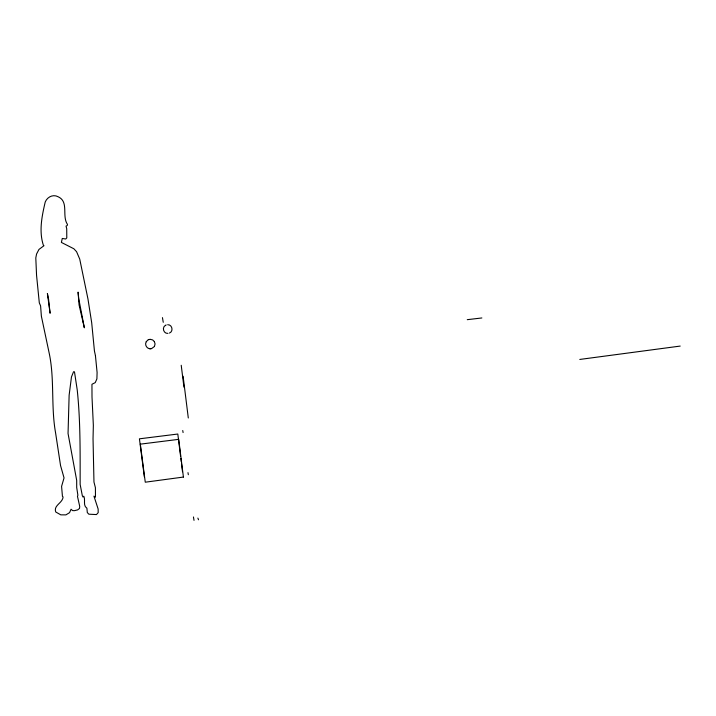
<?xml version="1.0" encoding="UTF-8"?>
<svg xmlns="http://www.w3.org/2000/svg" width="716" height="716" viewBox="0 0 716 716"><rect width="100%" height="100%" fill="white"/><g stroke="black" fill="none" stroke-linecap="round" stroke-linejoin="round"><path stroke-width="1.07" d="M146.252 341.711C144.623 344.324 146.341 348.137 149.376 348.665M154.459 346.365L155.068 343.922L154.325 341.505M146.243 341.72L147.836 340.055M154.325 346.58L151.55 348.611M165.396 325.386C161.619 327.472 163.633 333.871 167.929 333.405M165.414 325.377L166.184 324.992M148.266 339.814L148.964 339.536M169.45 333.056C173.737 331.472 172.243 324.42 167.678 324.715M148.946 339.545L150.056 339.339M151.506 348.62L150.7 348.755M579.79 359.441L680.2 346.079M467.262 319.676L481.859 317.958M150.297 339.33L152.651 339.93L154.334 341.523M150.584 348.755L150.1 348.755M150.065 348.755L149.358 348.656M197.885 518.089L198.52 519.789M182.741 430.522L183.09 432.562M162.451 317.627L163.257 322.307M187.977 472.632L188.335 474.717M193.445 516.961L194.027 520.362M144.355 476.883L139.423 438.819L177.81 434.03L180.575 456.208M183.099 376.222L188.299 417.992M181.22 365.267L183.949 387.168M180.853 458.428L181.264 461.757M181.542 463.977L182.508 471.737M95.434 355.619L97.099 372.508L96.893 378.907L95.237 382.621L91.952 384.277L92.006 396.959L93.349 425.34L93.035 438.756L93.966 482.047L95.407 487.677L95.461 497.217L93.948 496.143L98.128 508.987L98.199 512.629L96.472 514.571L88.847 514.195L87.307 512.558L86.896 508.199C82.716 505.469 85.696 500.081 83.808 496.179L82.984 497.038L82.34 495.767L80.147 484.437C80.111 452.727 80.55 421.42 77.221 389.88L74.482 371.855L73.542 371.756L71.466 376.947L69.13 395.241L68.047 433.484L76.684 480.355L76.702 487.489L77.883 495.23L77.471 496.331L79.709 506.364L79.521 508.432L77.668 509.882L74.473 510.669L72.576 510.598L71.063 509.228L69.55 512.665L65.899 514.876L60.788 514.849L55.732 511.976C53.27 505.272 62.659 503.16 63.089 496.94L62.435 496.34L61.585 486.37L64.046 477.921L60.538 465.507L55.615 433.073C50.791 406.464 54.81 378.889 49.055 352.523L41.367 316.15L40.597 305.884L39.308 302.859L36.552 275.248L35.8 257.93L36.57 254.01L38.959 249.428L43.989 245.695L43.381 245.275C38.771 231.196 41.94 216.026 45.224 202.01C47.247 196.954 53.154 193.964 58.175 196.784C69.166 201.76 61.612 215.937 67.483 224.439L67.197 225.54L66.051 226.104L66.731 228.771L66.785 237.891L65.711 239.01L62.274 238.446L61.397 242.429L73.864 248.774L76.576 251.71L79.727 259.076L87.961 298.975L91.693 322.728L94.44 351.001L95.434 355.619M183.412 477.062L145.267 482.199L140.336 444.144L178.723 439.347L183.412 477.062M83.307 322.37L78.76 298.805L78.08 292.11L79.073 304.918L84.354 327.812L83.307 322.37M48.616 299.771L47.399 293.506L50.093 313.268L48.616 299.771"/></g></svg>
